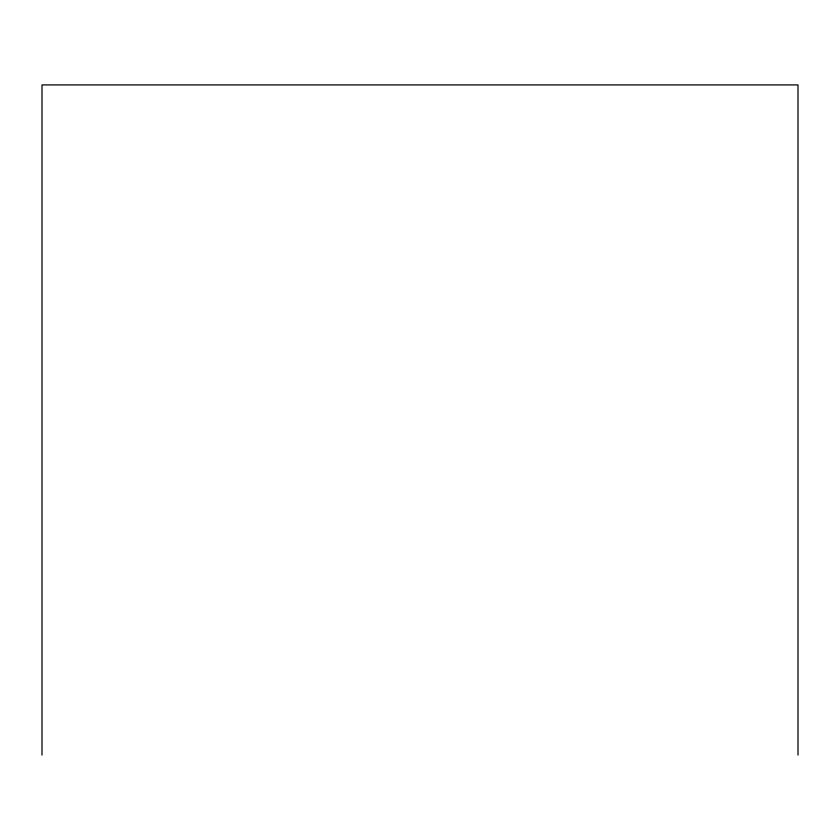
<?xml version="1.0" encoding="UTF-8"?>
<svg xmlns="http://www.w3.org/2000/svg" width="840" height="840" viewBox="0 0 840 840"><rect width="100%" height="100%" fill="white"/><g stroke="black" fill="none" stroke-linecap="round" stroke-linejoin="round"><path stroke-width="1.26" d="M798 755.087L798 84.914L42 84.914L42 755.087"/></g></svg>
